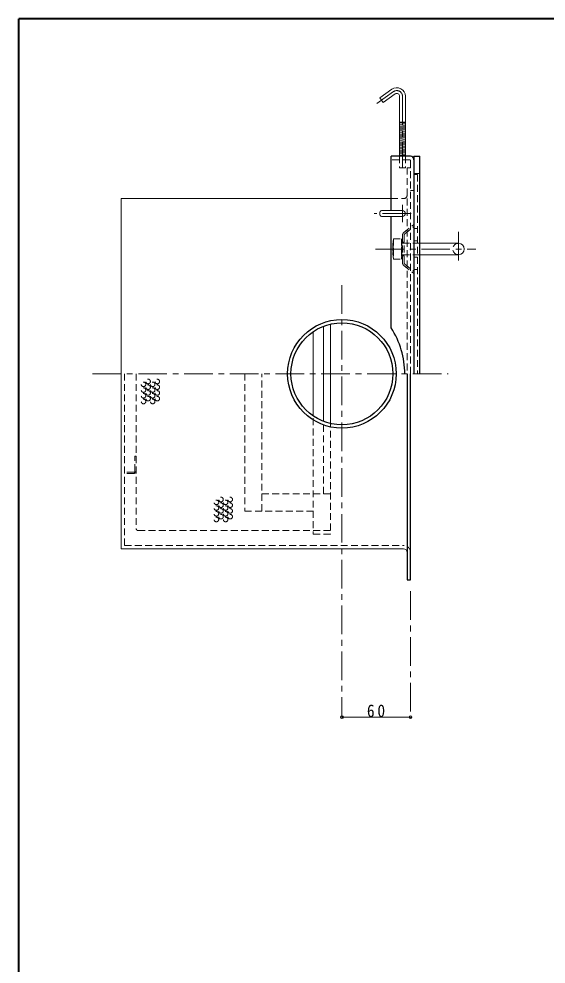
# Model space of a CAD drawing. Units: millimetres at full size, sheet at 1:5; details may follow other scales. Extents: x -1062 to 963, y -702 to 703.
# Drawn here: x -1062 to -601, y -123 to 703 of the extents above; entities that cross this region are included whole.
import ezdxf

# ---------------------------------------------------------------- set-up
doc = ezdxf.new("R2010")
doc.units = ezdxf.units.MM
doc.header["$LTSCALE"] = 5
doc.header["$PDMODE"] = 32
doc.header["$PDSIZE"] = 2.5
doc.linetypes.add('CHAIN1', pattern=[8, 5, -1, 1, -1])
doc.linetypes.add('DASHED1', pattern=[1.8, 1.2, -0.6])
doc.layers.add('0-A', color=4, linetype='Continuous', lineweight=9)
doc.styles.add('ＭＳ ゴシック', font='')
doc.styles.get('ＭＳ ゴシック').set_extended_font_data('MS Gothic')

msp = doc.modelspace()

# ---------------------------------------------------------------- linework, layer by layer
at = {"layer": '0-A', "color": 1, "lineweight": 40}
for p in [(-1062.398, -702.491), (962.602, 702.509)]:
    msp.add_line(p, (-1062.398, 702.509), dxfattribs=at)
at = {"layer": '0-A', "linetype": 'CHAIN1'}
for p, q in [((-734.766, 639), (-749.491, 628.689)), ((-726.898, 634.904), (-726.898, 572.509)), ((-726.898, 540.009), (-726.898, 525.009)), ((-719.398, 532.509), (-751.83, 532.509)), ((-677.898, 516.509), (-677.898, 486.509)), ((-750.398, 501.509), (-662.898, 501.509)), ((-779.898, 470.009), (-779.898, 92.509)), ((-997.898, 392.509), (-686.898, 392.509)), ((-719.898, 202.509), (-719.898, 92.509))]:
    msp.add_line(p, q, dxfattribs=at)
at = {"layer": '0-A'}
for p, q in [((-736.2, 641.048), (-746.83, 633.605)), ((-733.332, 636.952), (-743.962, 629.509)), ((-743.962, 629.509), (-746.83, 633.605)), ((-729.398, 634.904), (-729.398, 582.509)), ((-724.398, 634.904), (-724.398, 582.509)), ((-729.398, 612.408), (-724.398, 612.408)), ((-724.398, 611.538), (-729.398, 611.946)), ((-724.398, 610.535), (-729.398, 610.943)), ((-724.398, 609.531), (-729.398, 609.94)), ((-724.398, 608.528), (-729.398, 608.936)), ((-724.398, 607.525), (-729.398, 607.933)), ((-724.398, 606.521), (-729.398, 606.93)), ((-724.398, 605.518), (-729.398, 605.926)), ((-724.398, 604.515), (-729.398, 604.923)), ((-724.398, 603.511), (-729.398, 603.92)), ((-724.398, 602.508), (-729.398, 602.916)), ((-724.398, 601.505), (-729.398, 601.913)), ((-724.398, 600.501), (-729.398, 600.91)), ((-724.398, 599.498), (-729.398, 599.906)), ((-724.398, 598.495), (-729.398, 598.903)), ((-724.398, 597.491), (-729.398, 597.9)), ((-724.398, 596.488), (-729.398, 596.896)), ((-724.398, 595.485), (-729.398, 595.893)), ((-724.398, 594.481), (-729.398, 594.89)), ((-724.398, 593.478), (-729.398, 593.886)), ((-724.398, 592.475), (-729.398, 592.883)), ((-724.398, 591.471), (-729.398, 591.88)), ((-724.398, 590.468), (-729.398, 590.876)), ((-724.398, 589.465), (-729.398, 589.873)), ((-724.398, 588.461), (-729.398, 588.87)), ((-724.398, 587.458), (-729.398, 587.866)), ((-724.398, 586.455), (-729.398, 586.863)), ((-724.398, 585.451), (-729.398, 585.86)), ((-724.398, 584.448), (-729.398, 584.856)), ((-724.398, 583.445), (-729.398, 583.853)), ((-725.231, 582.509), (-729.398, 582.85)), ((-972.898, 545.509), (-736.898, 545.509)), ((-972.898, 392.509), (-972.898, 545.509)), ((-804.898, 355.635), (-804.898, 429.383)), ((-779.898, 92.509), (-719.898, 92.509))]:
    msp.add_line(p, q, dxfattribs=at)
at = {"layer": '0-A', "color": 5, "lineweight": 25}
for p, q in [((-719.898, 582.509), (-736.898, 582.509)), ((-736.898, 535.009), (-736.898, 582.509)), ((-716.898, 582.509), (-711.898, 582.509)), ((-716.898, 582.509), (-716.898, 392.509)), ((-711.898, 392.509), (-711.898, 582.509)), ((-736.898, 432.509), (-736.898, 530.009)), ((-722.898, 392.509), (-722.898, 212.509)), ((-719.898, 212.509), (-719.898, 392.509)), ((-722.898, 212.509), (-719.898, 212.509))]:
    msp.add_line(p, q, dxfattribs=at)
at = {"layer": '0-A', "color": 7, "linetype": 'DASHED1', "lineweight": 18}
for p, q in [((-720.898, 579.509), (-736.898, 579.509)), ((-719.898, 578.509), (-719.898, 392.509)), ((-716.898, 567.509), (-711.898, 567.509)), ((-716.898, 552.509), (-719.898, 552.509))]:
    msp.add_line(p, q, dxfattribs=at)
at = {"layer": '0-A', "linetype": 'DASHED1'}
for p, q in [((-729.398, 582.509), (-729.398, 572.509)), ((-724.398, 582.509), (-724.398, 572.509)), ((-724.398, 572.509), (-729.398, 572.509)), ((-719.898, 572.509), (-722.898, 572.509)), ((-722.898, 572.509), (-722.898, 392.509)), ((-713.698, 566.509), (-716.898, 566.509)), ((-713.698, 566.509), (-713.698, 392.509)), ((-736.898, 545.509), (-725.898, 545.509)), ((-725.772, 515.91), (-716.898, 523.009)), ((-724.835, 514.739), (-716.898, 521.088)), ((-726.898, 513.567), (-726.898, 489.451)), ((-725.398, 489.451), (-725.398, 513.567)), ((-713.698, 519.509), (-716.898, 519.509)), ((-734.898, 510.509), (-735.398, 505.509)), ((-735.398, 505.509), (-735.398, 497.509)), ((-735.398, 505.509), (-734.898, 501.509)), ((-734.898, 510.509), (-734.898, 492.509)), ((-734.898, 510.509), (-727.898, 510.509)), ((-727.898, 510.509), (-727.898, 492.509)), ((-711.898, 506.509), (-727.498, 506.509)), ((-727.398, 505.509), (-727.398, 497.509)), ((-725.398, 507.509), (-726.898, 507.509)), ((-713.698, 508.509), (-716.898, 508.509)), ((-734.898, 501.509), (-735.398, 497.509)), ((-735.398, 497.509), (-734.898, 492.509)), ((-727.898, 501.509), (-734.898, 501.509)), ((-727.398, 497.509), (-727.898, 501.509)), ((-727.898, 492.509), (-727.398, 497.509)), ((-711.898, 496.509), (-727.498, 496.509)), ((-725.398, 495.509), (-726.898, 495.509)), ((-734.898, 492.509), (-727.898, 492.509)), ((-724.835, 488.28), (-716.898, 481.93)), ((-713.698, 494.509), (-716.898, 494.509)), ((-725.772, 487.109), (-716.898, 480.009)), ((-713.698, 483.509), (-716.898, 483.509)), ((-969.898, 392.509), (-969.898, 239.509)), ((-959.898, 392.509), (-959.898, 257.509)), ((-864.898, 392.509), (-864.898, 272.509)), ((-849.898, 272.509), (-849.898, 392.509)), ((-795.898, 365.694), (-795.898, 287.509)), ((-789.898, 369.814), (-789.898, 252.509)), ((-804.898, 362.675), (-804.898, 252.509)), ((-959.898, 320.509), (-960.898, 320.509)), ((-960.898, 307.509), (-960.898, 320.509)), ((-961.898, 306.509), (-969.898, 306.509)), ((-961.898, 305.509), (-969.898, 305.509)), ((-789.898, 287.509), (-849.898, 287.509)), ((-804.898, 272.509), (-864.898, 272.509)), ((-957.898, 255.509), (-789.898, 255.509)), ((-789.898, 252.509), (-804.898, 252.509)), ((-969.898, 242.509), (-725.898, 242.509))]:
    msp.add_line(p, q, dxfattribs=at)
at = {"layer": '0-A', "color": 7, "lineweight": 18}
for p, q in [((-726.898, 535.009), (-745.396, 535.009)), ((-726.898, 530.009), (-745.396, 530.009)), ((-677.898, 506.509), (-711.898, 506.509)), ((-677.898, 496.509), (-711.898, 496.509)), ((-795.898, 350.932), (-795.898, 434.087)), ((-789.898, 349.096), (-789.898, 435.922)), ((-972.898, 239.509), (-972.898, 392.509)), ((-725.898, 239.509), (-972.898, 239.509))]:
    msp.add_line(p, q, dxfattribs=at)
at = {"layer": '0-A', "linetype": 'DASHED1'}
msp.add_lwpolyline([(-727.898, 501.509), (-727.398, 505.509), (-727.898, 510.509)], dxfattribs=at)
at = {"layer": '0-A', "color": 5, "lineweight": 25}
for radius in [47.5, 44.55]:
    msp.add_circle((-779.898, 392.509), radius, dxfattribs=at)
at = {"layer": '0-A', "linetype": 'DASHED1'}
for centre in [(-953.384, 383.297), (-953.384, 378.297), (-949.384, 385.797), (-949.384, 380.797), (-945.384, 383.297), (-945.384, 378.297), (-941.384, 385.797), (-941.384, 380.797), (-953.384, 373.297), (-949.384, 375.797), (-949.384, 370.797), (-945.384, 373.297), (-941.384, 375.797), (-941.384, 370.797), (-953.384, 368.297), (-945.384, 368.297), (-889.639, 280.212), (-885.639, 282.712), (-881.639, 280.212), (-877.639, 282.712), (-889.639, 275.212), (-885.639, 277.712), (-885.639, 272.712), (-881.639, 275.212), (-877.639, 277.712), (-877.639, 272.712), (-889.639, 270.212), (-889.639, 265.212), (-885.639, 267.712), (-881.639, 270.212), (-881.639, 265.212), (-877.639, 267.712)]:
    msp.add_circle(centre, 2, dxfattribs=at)
at = {"layer": '0-A'}
for radius in [7.5, 2.5]:
    msp.add_arc((-731.898, 634.904), radius, 0, 125, dxfattribs=at)
at = {"layer": '0-A', "linetype": 'CHAIN1'}
msp.add_arc((-731.898, 634.904), 5, 0, 125, dxfattribs=at)
at = {"layer": '0-A', "color": 7, "linetype": 'DASHED1', "lineweight": 18}
msp.add_arc((-720.898, 578.509), 1, 0, 90, dxfattribs=at)
at = {"layer": '0-A', "color": 5, "lineweight": 25}
for centre, radius, end in [((-719.898, 579.509), 3, 90), ((-797.565, 392.509), 72.667, 33.39849)]:
    msp.add_arc(centre, radius, 0, end, dxfattribs=at)
at = {"layer": '0-A', "linetype": 'DASHED1'}
for centre, radius, start, end in [((-725.898, 548.509), 3, 270, 0), ((-723.898, 513.567), 3, 128.65981, 180), ((-723.898, 513.567), 1.5, 128.65981, 180), ((-677.898, 501.509), 5, 90, 270), ((-723.898, 489.451), 3, 180, 231.34019), ((-723.898, 489.451), 1.5, 180, 231.34019), ((-961.898, 307.509), 1, 270, 0), ((-961.898, 307.509), 2, 270, 0), ((-957.898, 257.509), 2, 180, 270), ((-725.898, 236.509), 6, 0, 90)]:
    msp.add_arc(centre, radius, start, end, dxfattribs=at)
at = {"layer": '0-A', "color": 7, "lineweight": 18}
for centre, radius, start in [((-726.898, 532.509), 2.5, 270), ((-677.898, 501.509), 5, 270), ((-725.898, 236.509), 3, 0)]:
    msp.add_arc(centre, radius, start, 90, dxfattribs=at)
msp.add_ellipse((-745.386, 532.509), major_axis=(0, -2.5), ratio=0.57, start_param=3.1415927, end_param=6.2831853, dxfattribs=at)
at = {"layer": '0-A'}
for p in [(-779.898, 92.509), (-719.898, 92.509)]:
    msp.add_point(p, dxfattribs=at)

# ---------------------------------------------------------------- texts
at = {"layer": '0-A', "color": 7, "insert": (-758.023, 92.509), "char_height": 11, "attachment_point": 7, "style": 'ＭＳ ゴシック'}
msp.add_mtext('\\T1.36;\\W0.9;60', dxfattribs=at)

doc.saveas('drawing.dxf')
